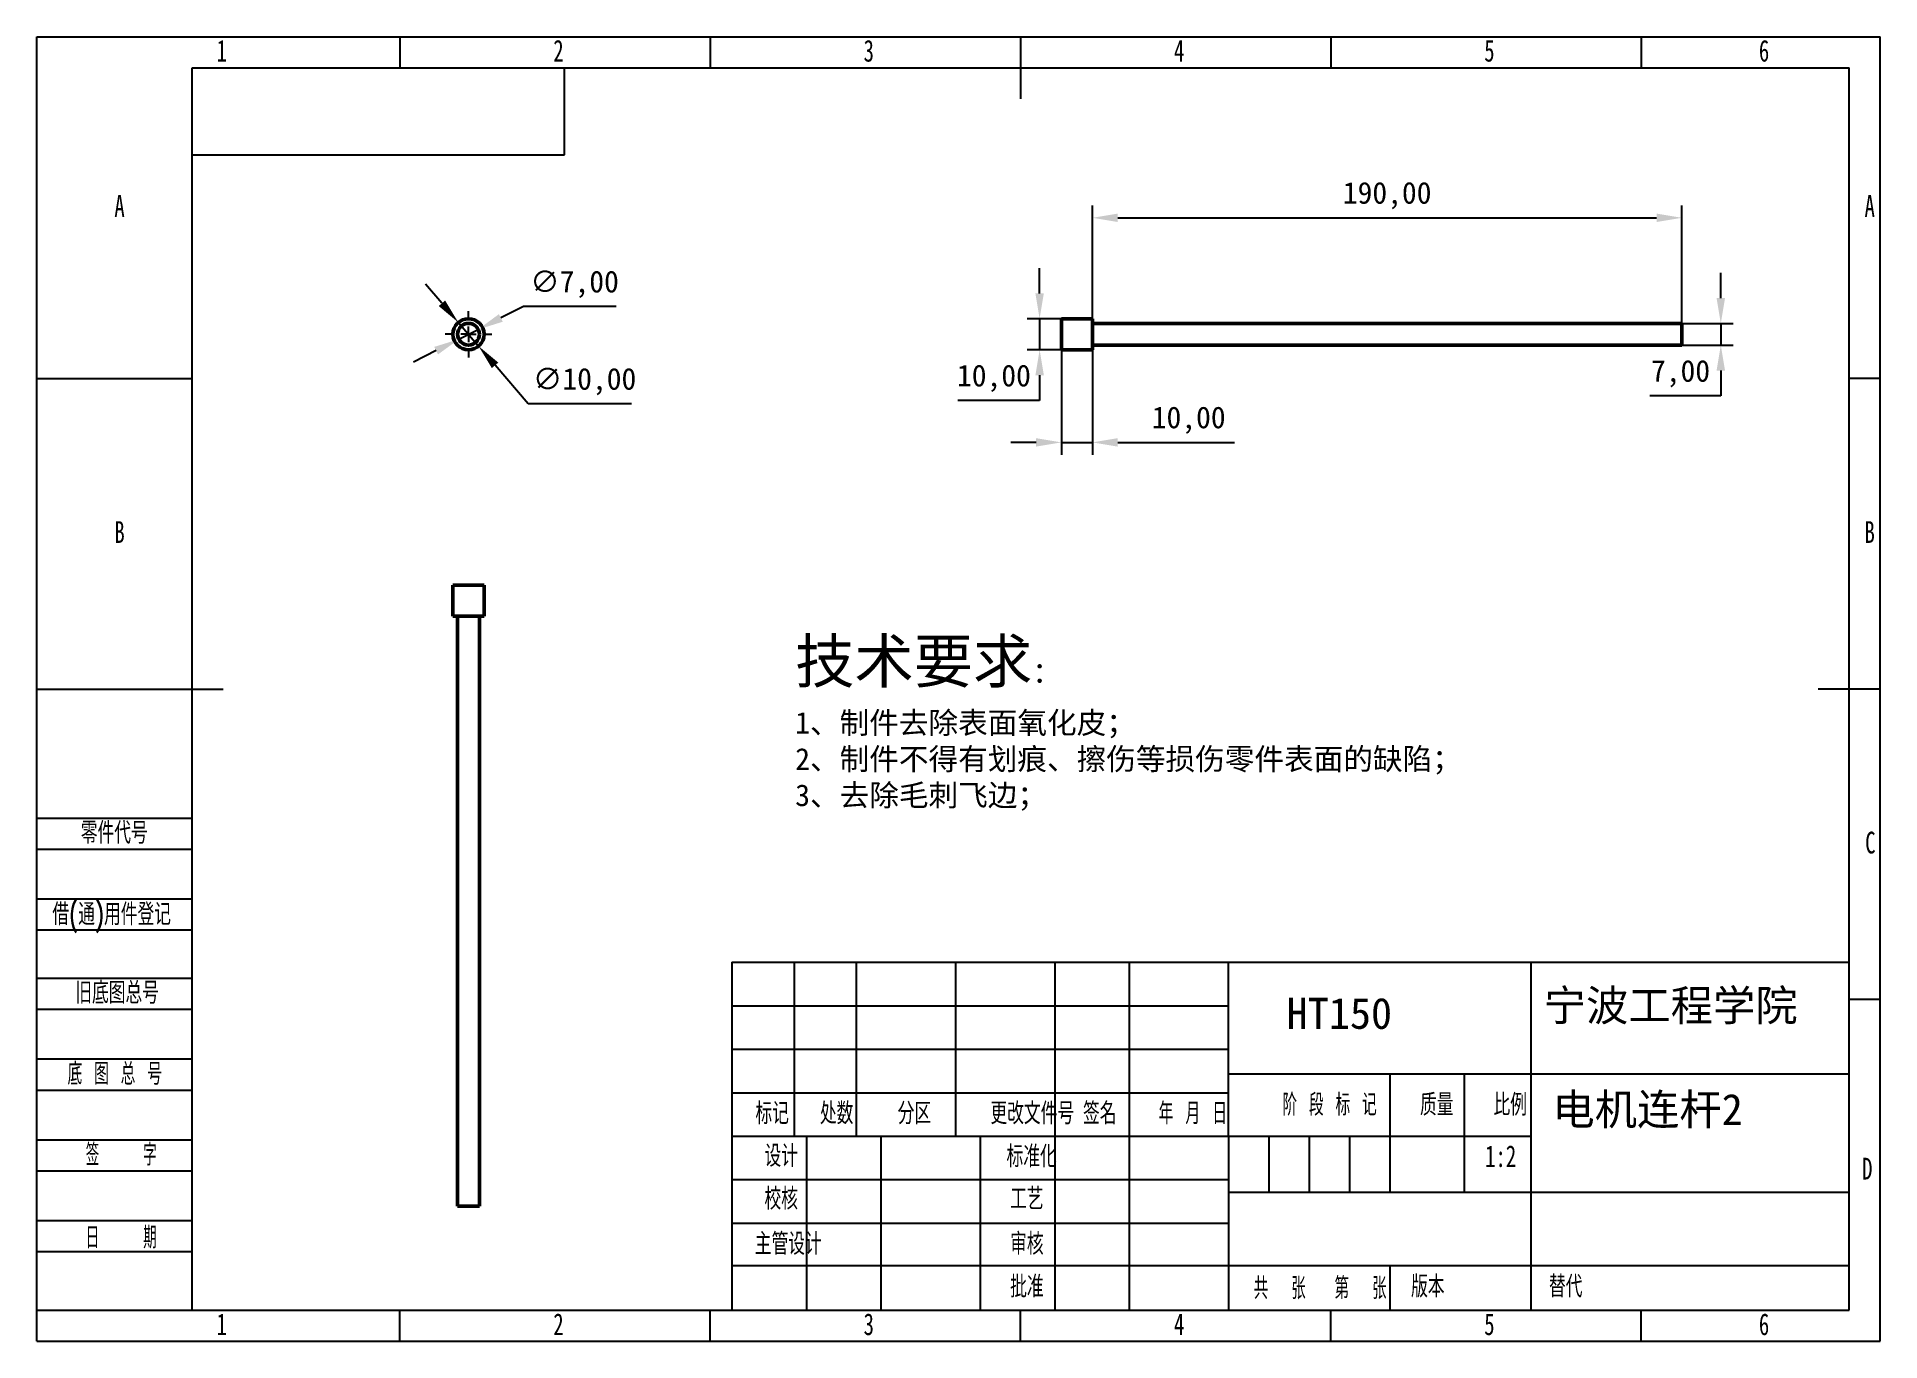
# Model space of a CAD drawing. Header units: millimetres. Extents: x 0 to 297, y 0 to 210.
import ezdxf

# ---------------------------------------------------------------- set-up
doc = ezdxf.new("R2010")
doc.units = ezdxf.units.MM
doc.header["$PDSIZE"] = -1
doc.layers.add('图框', color=7, linetype='Continuous')
for name, color, linetype, lineweight in [('标注层', 4, 'Continuous', 25), ('粗实线层', 7, 'Continuous', 25), ('轮廓实线层', 7, 'Continuous', 50)]:
    doc.layers.add(name, color=color, linetype=linetype, lineweight=lineweight)
doc.styles.add('SLDTEXTSTYLE0', font='TXT', dxfattribs={"width": 0.7, "bigfont": 'bigfont'})
doc.styles.add('SLDTEXTSTYLE1', font='TXT', dxfattribs={"width": 0.6, "bigfont": 'bigfont'})
doc.styles.add('SLDTEXTSTYLE2', font='TXT', dxfattribs={"width": 0.614286, "bigfont": 'bigfont'})
doc.styles.add('SLDTEXTSTYLE3', font='TXT', dxfattribs={"width": 0.62, "bigfont": 'bigfont'})
doc.styles.add('SLDTEXTSTYLE4', font='TXT', dxfattribs={"width": 0.566667, "bigfont": 'bigfont'})
doc.styles.add('SLDTEXTSTYLE5', font='TXT', dxfattribs={"width": 0.7})
doc.dimstyles.new('ISO-25', dxfattribs={"dimtxt": 2.5, "dimasz": 2.5, "dimexe": 1.25, "dimexo": 0.625, "dimtad": 1, "dimtxsty": 'Standard', "dimcen": 2.5, "dimadec": 0, "dimazin": 0, "dimtfac": 1, "dimtmove": 0, "dimatfit": 3, "dimfxl": 1, "dimarcsym": 0})

# ---------------------------------------------------------------- blocks, each defined once
blk = doc.blocks.new('SW_CENTERMARKSYMBOL_0')
at = {"layer": '图框', "color": 0}
for p, q in [((0, 2.5), (0, 3.75)), ((-2.5, 0), (-3.75, 0)), ((0, 0), (-1.25, 0)), ((0, 0), (0, 1.25)), ((0, 0), (0, -1.25)), ((0, 0), (1.25, 0)), ((2.5, 0), (3.75, 0)), ((0, -2.5), (0, -3.75))]:
    blk.add_line(p, q, dxfattribs=at)
blk = doc.blocks.new('*D2')
at = {"layer": 'Defpoints', "color": 0, "transparency": 16777216}
for p in [(67.92, 164.01), (71.17, 160.21)]:
    blk.add_point(p, dxfattribs=at)
at = {"layer": '标注层', "color": 0, "lineweight": -2, "transparency": 16777216}
for p, q in [((65.26, 167.11), (62.61, 170.2)), ((67.92, 164.01), (71.17, 160.21)), ((79.14, 150.92), (73.83, 157.12)), ((95.83, 150.92), (79.14, 150.92))]:
    blk.add_line(p, q, dxfattribs=at)
at = {"layer": '标注层', "color": 0, "transparency": 16777216}
for points in [[(65.78, 167.55), (64.75, 166.66), (67.92, 164.01)], [(74.35, 157.56), (73.31, 156.67), (71.17, 160.21)]]:
    blk.add_solid(points, dxfattribs=at)
at = {"layer": '标注层', "color": 0, "transparency": 16777216, "insert": (88.25, 154.49), "char_height": 3.5, "attachment_point": 5}
blk.add_mtext('∅10,00', dxfattribs=at)
blk = doc.blocks.new('*D3')
at = {"layer": 'Defpoints', "color": 0, "transparency": 16777216}
for p in [(67.99, 161.32), (71.11, 162.9)]:
    blk.add_point(p, dxfattribs=at)
at = {"layer": '标注层', "color": 0, "lineweight": -2, "transparency": 16777216}
for p, q in [((78.39, 166.58), (74.75, 164.74)), ((93.33, 166.58), (78.39, 166.58)), ((67.99, 161.32), (71.11, 162.9)), ((64.34, 159.48), (60.7, 157.64))]:
    blk.add_line(p, q, dxfattribs=at)
at = {"layer": '标注层', "color": 0, "transparency": 16777216}
for points in [[(74.44, 165.35), (75.06, 164.13), (71.11, 162.9)], [(64.04, 160.09), (64.65, 158.88), (67.99, 161.32)]]:
    blk.add_solid(points, dxfattribs=at)
at = {"layer": '标注层', "color": 0, "transparency": 16777216, "insert": (86.63, 170.15), "char_height": 3.5, "attachment_point": 5}
blk.add_mtext('∅7,00', dxfattribs=at)
blk = doc.blocks.new('*D4')
at = {"layer": 'Defpoints', "color": 0, "transparency": 16777216}
for p in [(165.07, 164.61), (161.57, 159.61), (165.07, 159.61)]:
    blk.add_point(p, dxfattribs=at)
at = {"layer": '标注层', "color": 0, "lineweight": -2, "transparency": 16777216}
for p, q in [((161.57, 168.69), (161.57, 172.77)), ((165.07, 164.61), (159.57, 164.61)), ((161.57, 164.61), (161.57, 159.61)), ((165.07, 159.61), (159.57, 159.61)), ((161.57, 155.53), (161.57, 151.45)), ((161.57, 151.45), (148.37, 151.45))]:
    blk.add_line(p, q, dxfattribs=at)
at = {"layer": '标注层', "color": 0, "transparency": 16777216}
for points in [[(160.89, 168.69), (162.25, 168.69), (161.57, 164.61)], [(160.89, 155.53), (162.25, 155.53), (161.57, 159.61)]]:
    blk.add_solid(points, dxfattribs=at)
at = {"layer": '标注层', "color": 0, "transparency": 16777216, "insert": (154.21, 155.02), "char_height": 3.5, "attachment_point": 5}
blk.add_mtext('10,00', dxfattribs=at)
blk = doc.blocks.new('*D5')
at = {"layer": 'Defpoints', "color": 0, "transparency": 16777216}
for p in [(165.07, 159.61), (170.07, 159.61), (170.07, 144.71)]:
    blk.add_point(p, dxfattribs=at)
at = {"layer": '标注层', "color": 0, "lineweight": -2, "transparency": 16777216}
for p, q in [((165.07, 159.61), (165.07, 142.71)), ((170.07, 159.61), (170.07, 142.71)), ((160.99, 144.71), (156.91, 144.71)), ((165.07, 144.71), (170.07, 144.71)), ((174.15, 144.71), (192.95, 144.71))]:
    blk.add_line(p, q, dxfattribs=at)
at = {"layer": '标注层', "color": 0, "transparency": 16777216}
for points in [[(160.99, 145.39), (160.99, 144.03), (165.07, 144.71)], [(174.15, 145.39), (174.15, 144.03), (170.07, 144.71)]]:
    blk.add_solid(points, dxfattribs=at)
at = {"layer": '标注层', "color": 0, "transparency": 16777216, "insert": (185.59, 148.28), "char_height": 3.5, "attachment_point": 5}
blk.add_mtext('10,00', dxfattribs=at)
blk = doc.blocks.new('*D6')
at = {"layer": 'Defpoints', "color": 0, "transparency": 16777216}
for p in [(265.07, 163.86), (265.07, 160.36), (271.33, 160.36)]:
    blk.add_point(p, dxfattribs=at)
at = {"layer": '标注层', "color": 0, "lineweight": -2, "transparency": 16777216}
for p, q in [((271.33, 167.94), (271.33, 172.02)), ((265.07, 163.86), (273.33, 163.86)), ((271.33, 163.86), (271.33, 160.36)), ((265.07, 160.36), (273.33, 160.36)), ((271.33, 156.28), (271.33, 152.2)), ((271.33, 152.2), (259.89, 152.2))]:
    blk.add_line(p, q, dxfattribs=at)
at = {"layer": '标注层', "color": 0, "transparency": 16777216}
for points in [[(270.65, 167.94), (272.01, 167.94), (271.33, 163.86)], [(270.65, 156.28), (272.01, 156.28), (271.33, 160.36)]]:
    blk.add_solid(points, dxfattribs=at)
at = {"layer": '标注层', "color": 0, "transparency": 16777216, "insert": (264.84, 155.77), "char_height": 3.5, "attachment_point": 5}
blk.add_mtext('7,00', dxfattribs=at)
blk = doc.blocks.new('*D7')
at = {"layer": 'Defpoints', "color": 0, "transparency": 16777216}
for p in [(265.07, 180.87), (170.07, 163.86), (265.07, 163.86)]:
    blk.add_point(p, dxfattribs=at)
at = {"layer": '标注层', "color": 0, "lineweight": -2, "transparency": 16777216}
for p, q in [((170.07, 163.86), (170.07, 182.87)), ((265.07, 163.86), (265.07, 182.87)), ((174.15, 180.87), (260.99, 180.87))]:
    blk.add_line(p, q, dxfattribs=at)
at = {"layer": '标注层', "color": 0, "transparency": 16777216}
for points in [[(174.15, 181.55), (174.15, 180.19), (170.07, 180.87)], [(260.99, 181.55), (260.99, 180.19), (265.07, 180.87)]]:
    blk.add_solid(points, dxfattribs=at)
at = {"layer": '标注层', "color": 0, "transparency": 16777216, "insert": (217.57, 184.44), "char_height": 3.5, "attachment_point": 5}
blk.add_mtext('190,00', dxfattribs=at)

msp = doc.modelspace()

# ---------------------------------------------------------------- linework, layer by layer
at = {"layer": '图框'}
for p, q in [((0, 0), (0, 210)), ((0, 210), (297, 210)), ((58.5, 210), (58.5, 205)), ((108.5, 210), (108.5, 205)), ((208.5, 210), (208.5, 205)), ((258.5, 210), (258.5, 205)), ((297, 0), (297, 210)), ((0, 155), (25, 155)), ((297, 155), (292, 155)), ((0, 84.2206), (25, 84.2206)), ((0, 79.2206), (25, 79.2206)), ((0, 71.2206), (25, 71.2206)), ((0, 66.2206), (25, 66.2206)), ((0, 58.43), (25, 58.43)), ((112, 54), (192, 54)), ((297, 55), (292, 55)), ((0, 53.43), (25, 53.43)), ((0, 45.43), (25, 45.43)), ((112, 47), (192, 47)), ((0, 40.43), (25, 40.43)), ((198.5, 33), (198.5, 24)), ((205, 33), (205, 24)), ((211.5, 33), (211.5, 24)), ((0, 32.43), (25, 32.43)), ((0, 27.43), (25, 27.43)), ((0, 19.43), (25, 19.43)), ((0, 14.43), (25, 14.43)), ((0, 5), (25, 5)), ((58.5, 0), (58.5, 5)), ((108.5, 0), (108.5, 5)), ((208.5, 0), (208.5, 5)), ((258.5, 0), (258.5, 5)), ((0, 0), (297, 0))]:
    msp.add_line(p, q, dxfattribs=at)
at = {"layer": '图框', "lineweight": 25}
for p, q in [((158.5, 210), (158.5, 200)), ((0, 105), (30, 105)), ((297, 105), (287, 105)), ((112, 61), (112, 5)), ((112, 61), (292, 61)), ((122, 61), (122, 33)), ((132, 61), (132, 33)), ((148, 61), (148, 33)), ((164, 61), (164, 5)), ((176, 61), (176, 5)), ((191.9681, 61.0522), (192.0047, 5)), ((240.6919, 61), (240.6919, 5)), ((191.9799, 43.0522), (291.9799, 43.0522)), ((218, 43.0691), (218, 24.0691)), ((230, 43), (230, 24)), ((112, 40), (192, 40)), ((112, 33), (192, 33)), ((124, 33), (124, 5)), ((136, 33), (136, 5)), ((152, 33), (152, 5)), ((192.0152, 33), (240.6919, 33)), ((112, 26), (192, 26)), ((192, 24), (292, 24)), ((112, 19), (192, 19)), ((112, 12.1661), (192, 12.1661)), ((192, 12.1661), (292, 12.1661)), ((218, 12.1661), (218, 5)), ((25, 5), (292, 5)), ((158.5, 0), (158.5, 5))]:
    msp.add_line(p, q, dxfattribs=at)
at = {"layer": '图框', "linetype": 'Continuous', "lineweight": 25}
for p, q in [((25, 5), (25, 205)), ((25, 205), (292, 205)), ((292, 5), (292, 205))]:
    msp.add_line(p, q, dxfattribs=at)
at = {"layer": '粗实线层'}
for p, q in [((85, 191), (85, 205)), ((25, 191), (85, 191))]:
    msp.add_line(p, q, dxfattribs=at)
at = {"layer": '轮廓实线层'}
for p, q in [((170.0725, 164.6122), (165.0725, 164.6122)), ((165.0725, 162.1122), (165.0725, 164.6122)), ((170.0725, 162.1122), (170.0725, 164.6122)), ((265.0725, 163.8622), (170.0725, 163.8622)), ((265.0725, 163.8622), (265.0725, 160.3622)), ((165.0725, 159.6122), (165.0725, 162.1122)), ((170.0725, 159.6122), (170.0725, 162.1122)), ((165.0725, 159.6122), (170.0725, 159.6122)), ((170.0725, 160.3622), (265.0725, 160.3622)), ((67.0473, 121.7137), (67.0473, 116.7137)), ((67.0473, 121.7137), (72.0473, 121.7137)), ((72.0473, 116.7137), (72.0473, 121.7137)), ((67.0473, 116.7137), (72.0473, 116.7137)), ((67.7973, 116.7137), (67.7973, 21.7137)), ((71.2973, 21.7137), (71.2973, 116.7137)), ((71.2973, 21.7137), (67.7973, 21.7137))]:
    msp.add_line(p, q, dxfattribs=at)
for radius in [2.5, 1.75]:
    msp.add_circle((69.5473, 162.1122), radius, dxfattribs=at)

# ---------------------------------------------------------------- block references
msp.add_blockref('SW_CENTERMARKSYMBOL_0', (69.5473, 162.1122), dxfattribs=at)

# ---------------------------------------------------------------- texts
at = {"layer": '图框', "char_height": 3.5}
for s, insert, attachment_point, style in [('1', (29.7944, 209.5199), 2, 'SLDTEXTSTYLE5'), ('2', (84.0444, 209.5199), 2, 'SLDTEXTSTYLE5'), ('3', (134.0444, 209.5199), 2, 'SLDTEXTSTYLE5'), ('4', (184.0444, 209.5199), 2, 'SLDTEXTSTYLE5'), ('5', (234.0444, 209.5199), 2, 'SLDTEXTSTYLE5'), ('6', (278.2969, 209.5199), 2, 'SLDTEXTSTYLE5'), ('A', (13.3203, 184.5199), 2, 'SLDTEXTSTYLE5'), ('A', (295.3203, 184.5199), 2, 'SLDTEXTSTYLE5'), ('B', (13.3203, 132.0199), 2, 'SLDTEXTSTYLE5'), ('B', (295.3203, 132.0199), 2, 'SLDTEXTSTYLE5'), ('零件代号', (7.0836, 83.5791), 1, 'SLDTEXTSTYLE0'), ('C', (295.4273, 82.0199), 2, 'SLDTEXTSTYLE5'), ('借(通)用件登记', (2.4961, 70.4725), 1, 'SLDTEXTSTYLE0'), ('旧底图总号', (6.1941, 57.8238), 1, 'SLDTEXTSTYLE0'), ('底 图 总 号', (4.9472, 44.7655), 1, 'SLDTEXTSTYLE2'), ('标记', (118.4786, 38.4172), 2, 'SLDTEXTSTYLE0'), ('处数', (128.8684, 38.4172), 2, 'SLDTEXTSTYLE0'), ('分区', (141.3899, 38.4172), 2, 'SLDTEXTSTYLE0'), ('更改文件号', (160.3898, 38.4172), 2, 'SLDTEXTSTYLE0'), ('签名', (171.2577, 38.4172), 2, 'SLDTEXTSTYLE0'), ('年 月 日', (186.2608, 38.4172), 2, 'SLDTEXTSTYLE3'), ('阶 段 标 记', (208.2861, 39.8054), 2, 'SLDTEXTSTYLE2'), ('质量', (225.5533, 39.8054), 2, 'SLDTEXTSTYLE0'), ('比例', (237.4005, 39.8054), 2, 'SLDTEXTSTYLE0'), ('签    字', (13.591, 31.7635), 2, 'SLDTEXTSTYLE4'), ('设计', (119.9283, 31.5581), 2, 'SLDTEXTSTYLE0'), ('标准化', (160.285, 31.4917), 2, 'SLDTEXTSTYLE0'), ('1:2', (235.8582, 31.5205), 2, 'SLDTEXTSTYLE5'), ('D', (294.9297, 29.5199), 2, 'SLDTEXTSTYLE5'), ('校核', (119.9283, 24.679), 2, 'SLDTEXTSTYLE0'), ('工艺', (159.517, 24.6426), 2, 'SLDTEXTSTYLE0'), ('日    期', (13.591, 18.4135), 2, 'SLDTEXTSTYLE4'), ('主管设计', (121.0687, 17.3993), 2, 'SLDTEXTSTYLE0'), ('审核', (159.517, 17.3993), 2, 'SLDTEXTSTYLE0'), ('批准', (159.5194, 10.5229), 2, 'SLDTEXTSTYLE0'), ('共  张', (200.2625, 10.2618), 2, 'SLDTEXTSTYLE1'), ('第  张', (213.2899, 10.2618), 2, 'SLDTEXTSTYLE1'), ('版本', (224.1202, 10.5314), 2, 'SLDTEXTSTYLE0'), ('替代', (243.6406, 10.5314), 1, 'SLDTEXTSTYLE0'), ('1', (29.7944, 4.4654), 2, 'SLDTEXTSTYLE5'), ('2', (84.0444, 4.4654), 2, 'SLDTEXTSTYLE5'), ('3', (134.0444, 4.4654), 2, 'SLDTEXTSTYLE5'), ('4', (184.0444, 4.4654), 2, 'SLDTEXTSTYLE5'), ('5', (234.0444, 4.4654), 2, 'SLDTEXTSTYLE5'), ('6', (278.2969, 4.4654), 2, 'SLDTEXTSTYLE5')]:
    msp.add_mtext(s, dxfattribs=dict(at, insert=insert, attachment_point=attachment_point, style=style))
at = {"layer": '标注层', "attachment_point": 1}
for s, width, insert, char_height in [('{\\fFangSong|b0|i0|c134|p49;\\H2x;技术要求\\H0.5x;：\\P1、制件去除表面氧化皮；\\P2、制件不得有划痕、擦伤等损伤零件表面的缺陷；\\P3、去除毛刺飞边；}', 158.143865, (122.1906, 112.9844), 3.5), ('{\\fFangSong|b0|i0|c134|p49;宁波工程学院}', 47.159539, (242.7897, 56.5497), 5), ('{\\fFangSong|b0|i0|c134|p49;HT150}', 44.738169, (201.3563, 55.2777), 5), ('{\\fFangSong|b0|i0|c134|p49;电机连杆2}', 44.786538, (244.1892, 39.8054), 5)]:
    msp.add_mtext_dynamic_manual_height_columns(s, width=width, gutter_width=17.5, heights=[0], dxfattribs=dict(at, insert=insert, char_height=char_height))

# ---------------------------------------------------------------- dimensions: what is measured, and where the dimension line sits
at = {"layer": '标注层'}
for base, p1, p2, picture, middle in [((265.0725, 180.8736), (170.0725, 163.8622), (265.0725, 163.8622), '*D7', (217.5725, 184.4393)), ((170.0725, 144.7144), (165.0725, 159.6122), (170.0725, 159.6122), '*D5', (185.5899, 148.2801))]:
    dim = msp.add_linear_dim(base=base, p1=p1, p2=p2, dimstyle='ISO-25', override={"dimtxt": 3.5, "dimasz": 4.08, "dimexe": 2, "dimexo": 0, "dimgap": 1.524, "dimtih": 1, "dimtoh": 1, "dimlfac": 2, "dimzin": 0, "dimadec": 2, "dimtzin": 0}, dxfattribs=at)
    dim.commit()
    dim.dimension.update_dxf_attribs({"geometry": picture, "text_midpoint": middle})
for p1, p2, picture, middle in [((67.9853, 161.3231), (71.1093, 162.9013), '*D3', (86.625, 166.5808)), ((67.92, 164.0101), (71.1747, 160.2144), '*D2', (88.2516, 150.92))]:
    dim = msp.add_diameter_dim_2p(p1=p1, p2=p2, dimstyle='ISO-25', override={"dimtxt": 3.5, "dimasz": 4.08, "dimexe": 2, "dimexo": 0, "dimgap": 1.524, "dimtih": 1, "dimtoh": 1, "dimlfac": 2, "dimzin": 0, "dimadec": 2, "dimtzin": 0}, dxfattribs=at)
    dim.commit()
    dim.dimension.update_dxf_attribs({"geometry": picture, "text_midpoint": middle, "dimtype": 163})
for base, p1, p2, picture, middle in [((161.5652, 159.6122), (165.0725, 164.6122), (165.0725, 159.6122), '*D4', (154.2078, 155.0179)), ((271.326, 160.3622), (265.0725, 163.8622), (265.0725, 160.3622), '*D6', (264.8437, 155.7679))]:
    dim = msp.add_linear_dim(base=base, p1=p1, p2=p2, angle=90, dimstyle='ISO-25', override={"dimtxt": 3.5, "dimasz": 4.08, "dimexe": 2, "dimexo": 0, "dimgap": 1.524, "dimtih": 1, "dimtoh": 1, "dimlfac": 2, "dimzin": 0, "dimadec": 2, "dimtzin": 0}, dxfattribs=at)
    dim.commit()
    dim.dimension.update_dxf_attribs({"geometry": picture, "text_midpoint": middle})

doc.saveas('drawing.dxf')
